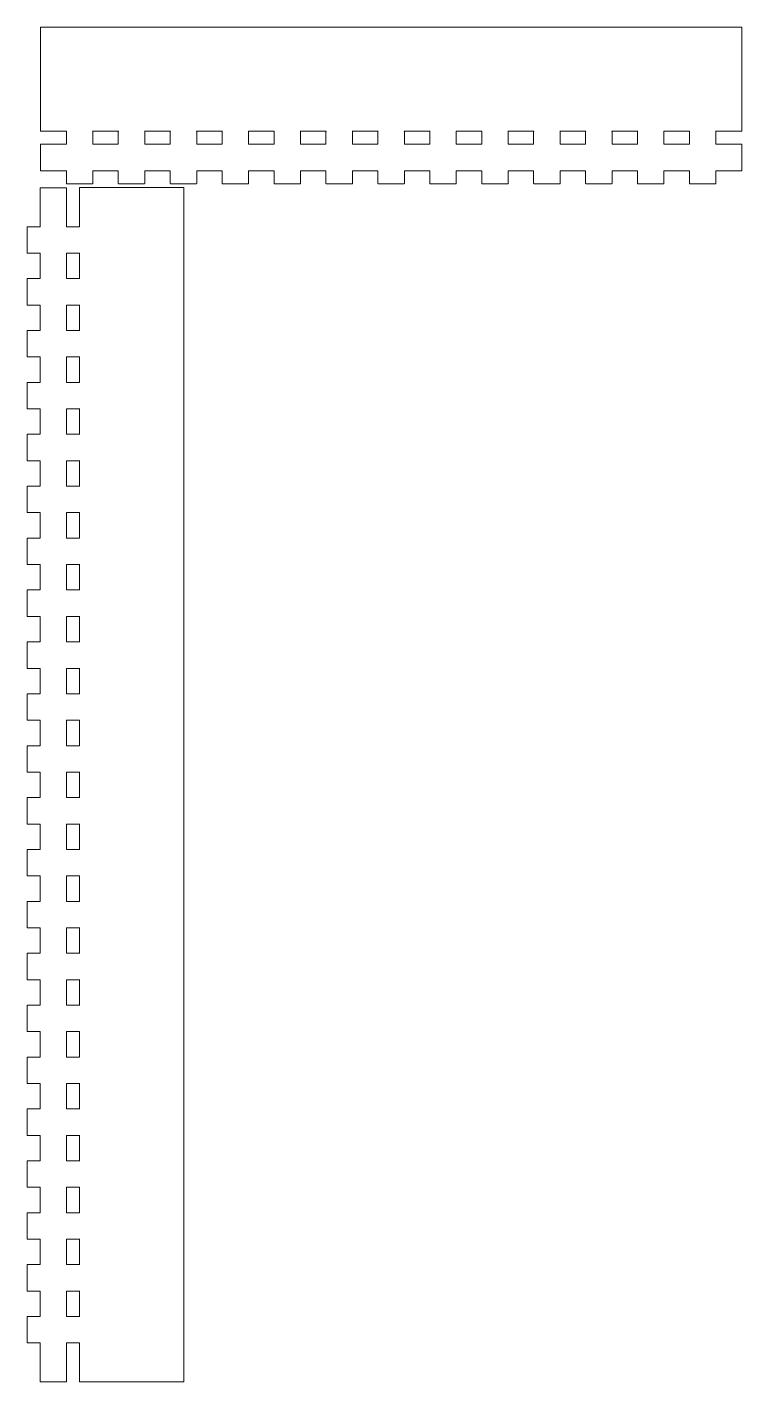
# Model space of a CAD drawing. Extents: x 10 to 568, y 23 to 1008.
# Drawn here: x 293 to 568, y 485 to 1008 of the extents above; entities that cross this region are included whole.
import ezdxf

# ---------------------------------------------------------------- set-up
doc = ezdxf.new("R2010")
doc.units = 0
doc.layers.add('GEOMETRY', color=7, linetype='CONTINUOUS', lineweight=13)

msp = doc.modelspace()

# ---------------------------------------------------------------- linework, layer by layer
at = {"layer": 'GEOMETRY', "color": 7}
for points in [[(557.94771, 967.379745), (568.05252, 967.379745), (568.05252, 1007.533883), (297.8177, 1007.533874)], [(297.8177, 1007.533874), (297.8177, 967.379736), (307.92251, 967.379736)], [(307.83521, 967.282066), (307.83521, 962.382107), (297.93555, 962.382107)], [(317.94825, 967.379736), (327.92232, 967.379736)], [(327.83552, 967.282066), (327.83552, 962.382107), (318.03508, 962.382107), (318.03508, 967.282066)], [(337.94807, 967.379736), (347.92214, 967.379736)], [(347.83534, 967.282066), (347.83534, 962.382107), (338.03542, 962.382107), (338.03542, 967.282066)], [(357.9484, 967.379736), (367.92247, 967.379736)], [(367.83517, 967.282066), (367.83517, 962.382107), (358.03525, 962.382107), (358.03525, 967.282066)], [(377.94821, 967.379736), (387.92228, 967.379736)], [(387.83548, 967.282066), (387.83548, 962.382107), (378.03556, 962.382107), (378.03556, 967.282066)], [(397.94802, 967.379736), (407.92261, 967.379736)], [(407.83531, 967.282066), (407.83531, 962.382107), (398.03539, 962.382107), (398.03539, 967.282066)], [(417.94835, 967.379736), (427.92242, 967.379736)], [(427.83512, 967.282066), (427.83512, 962.382107), (418.0352, 962.382107), (418.0352, 967.282066)], [(437.94817, 967.379736), (447.92224, 967.379736)], [(447.83544, 967.282066), (447.83544, 962.382107), (438.03552, 962.382107), (438.03552, 967.282066)], [(457.94798, 967.379736), (467.92257, 967.379736)], [(467.83527, 967.282066), (467.83527, 962.382107), (458.03535, 962.382107), (458.03535, 967.282066)], [(477.94831, 967.379736), (487.92238, 967.379736)], [(487.83558, 967.282066), (487.83558, 962.382107), (478.03515, 962.382107), (478.03515, 967.282066)], [(497.94813, 967.379736), (507.92219, 967.379736)], [(507.83539, 967.282066), (507.83539, 962.382107), (498.03547, 962.382107), (498.03547, 967.282066)], [(517.94845, 967.379736), (527.92252, 967.379736)], [(527.83522, 967.282066), (527.83522, 962.382107), (518.0353, 962.382107), (518.0353, 967.282066)], [(537.94827, 967.379736), (547.92233, 967.379736)], [(547.83553, 967.282066), (547.83553, 962.382107), (538.03509, 962.382107), (538.03509, 967.282066)], [(567.93466, 962.382116), (558.03501, 962.382116), (558.03501, 967.282075)], [(297.8353, 962.282367), (297.8353, 957.282156), (297.8353, 952.281944)], [(568.03491, 952.281953), (568.03491, 957.282165), (568.03491, 962.282376)], [(297.93555, 952.182204), (307.83521, 952.182204), (307.83521, 947.282245)], [(318.03506, 947.282245), (318.03506, 952.182213), (327.8355, 952.182213), (327.8355, 947.282254)], [(338.03536, 947.282254), (338.03536, 952.182213), (347.83528, 952.182213), (347.83528, 947.282254)], [(358.0351, 947.282254), (358.0351, 952.182213), (367.83502, 952.182213), (367.83502, 947.282254)], [(378.03543, 947.282254), (378.03543, 952.182213), (387.83535, 952.182213), (387.83535, 947.282254)], [(398.03521, 947.282254), (398.03521, 952.182213), (407.83513, 952.182213), (407.83513, 947.282254)], [(418.03499, 947.282254), (418.03499, 952.182213), (427.83491, 952.182213), (427.83491, 947.282254)], [(438.03532, 947.282254), (438.03532, 952.182213), (447.83524, 952.182213), (447.83524, 947.282254)], [(458.0351, 947.282254), (458.0351, 952.182213), (467.83502, 952.182213), (467.83502, 947.282254)], [(478.03488, 947.282254), (478.03488, 952.182213), (487.83531, 952.182213), (487.83531, 947.282254)], [(498.03517, 947.282254), (498.03517, 952.182213), (507.83509, 952.182213), (507.83509, 947.282254)], [(518.03491, 947.282254), (518.03491, 952.182213), (527.83483, 952.182213), (527.83483, 947.282254)], [(538.03469, 947.282254), (538.03469, 952.182213), (547.83513, 952.182213), (547.83513, 947.282254)], [(558.03501, 947.282254), (558.03501, 952.182213), (567.93466, 952.182213)], [(297.700178, 945.499934), (297.700178, 940.50024), (297.700178, 930.600069), (292.800227, 930.600069)], [(307.799827, 945.600187), (302.800128, 945.600187), (297.799926, 945.600187)], [(312.800029, 930.600069), (307.900078, 930.600069), (307.900078, 940.50024), (307.900078, 945.499934)], [(307.93546, 947.181992), (317.93536, 947.181992)], [(312.897713, 945.670466), (312.897713, 930.51015)], [(312.897713, 500.489872), (312.897713, 485.485616), (353.08234, 485.485616), (353.08234, 945.670466), (312.897713, 945.670466)], [(327.9352, 947.182001), (337.93511, 947.182001)], [(347.93498, 947.182001), (357.9354, 947.182001)], [(367.93528, 947.182001), (377.93518, 947.182001)], [(387.93505, 947.182001), (397.93495, 947.182001)], [(407.93538, 947.182001), (417.93529, 947.182001)], [(427.93516, 947.182001), (437.93507, 947.182001)], [(447.93494, 947.182001), (457.93485, 947.182001)], [(467.93527, 947.182001), (477.93518, 947.182001)], [(487.93501, 947.182001), (497.93492, 947.182001)], [(507.93479, 947.182001), (517.93521, 947.182001)], [(527.93508, 947.182001), (537.93499, 947.182001)], [(547.93483, 947.182001), (557.93476, 947.182001)], [(292.699977, 930.499816), (292.699977, 920.499909)], [(292.800227, 920.400175), (297.700178, 920.400175), (297.700178, 910.600254), (292.800227, 910.600254)], [(312.800029, 910.600254), (307.900078, 910.600254), (307.900078, 920.400175), (312.800029, 920.400175)], [(312.897713, 920.489575), (312.897713, 910.510338)], [(292.699977, 910.500003), (292.699977, 900.500094)], [(292.800227, 900.399844), (297.700178, 900.399844), (297.700178, 890.599926), (292.800227, 890.599926)], [(312.800029, 890.599926), (307.900078, 890.599926), (307.900078, 900.399844), (312.800029, 900.399844)], [(312.897713, 900.48976), (312.897713, 890.510525)], [(292.699977, 890.500188), (292.699977, 880.499766)], [(292.800227, 880.400031), (297.700178, 880.400031), (297.700178, 870.600111), (292.800227, 870.600111)], [(312.800029, 870.600111), (307.900078, 870.600111), (307.900078, 880.400031), (312.800029, 880.400031)], [(312.897713, 880.489431), (312.897713, 870.510195)], [(292.699977, 870.49986), (292.699977, 860.499951)], [(292.800227, 860.400216), (297.700178, 860.400216), (297.700178, 850.599782), (292.800227, 850.599782)], [(312.800029, 850.599782), (307.900078, 850.599782), (307.900078, 860.400216), (312.800029, 860.400216)], [(312.897713, 860.489617), (312.897713, 850.51038)], [(292.699977, 850.500045), (292.699977, 840.500139)], [(292.800227, 840.399886), (297.700178, 840.399886), (297.700178, 830.599967), (292.800227, 830.599967)], [(312.800029, 830.599967), (307.900078, 830.599967), (307.900078, 840.399886), (312.800029, 840.399886)], [(312.897713, 840.489804), (312.897713, 830.510567)], [(292.699977, 830.500233), (292.699977, 820.499808)], [(292.800227, 820.400073), (297.700178, 820.400073), (297.700178, 810.600155), (292.800227, 810.600155)], [(312.800029, 810.600155), (307.900078, 810.600155), (307.900078, 820.400073), (312.800029, 820.400073)], [(312.897713, 820.489473), (312.897713, 810.510236)], [(292.699977, 810.499902), (292.699977, 800.499996)], [(292.800227, 800.399742), (297.700178, 800.399742), (297.700178, 790.599824), (292.800227, 790.599824)], [(312.800029, 790.599824), (307.900078, 790.599824), (307.900078, 800.399742), (312.800029, 800.399742)], [(312.897713, 800.489661), (312.897713, 790.510424)], [(292.699977, 790.500089), (292.699977, 780.500183)], [(292.800227, 780.39993), (297.700178, 780.39993), (297.700178, 770.600012), (292.800227, 770.600012)], [(312.800029, 770.600012), (307.900078, 770.600012), (307.900078, 780.39993), (312.800029, 780.39993)], [(312.897713, 780.489846), (312.897713, 770.510093)], [(292.699977, 770.499758), (292.699977, 760.499852)], [(292.800227, 760.400118), (297.700178, 760.400118), (297.700178, 750.600197), (292.800227, 750.600197)], [(312.800029, 750.600197), (307.900078, 750.600197), (307.900078, 760.400118), (312.800029, 760.400118)], [(312.897713, 760.489518), (312.897713, 750.510281)], [(292.699977, 750.499946), (292.699977, 740.50004)], [(292.800227, 740.399787), (297.700178, 740.399787), (297.700178, 730.599868), (292.800227, 730.599868)], [(312.800029, 730.599868), (307.900078, 730.599868), (307.900078, 740.399787), (312.800029, 740.399787)], [(312.897713, 740.489703), (312.897713, 730.510468)], [(292.699977, 730.500131), (292.699977, 720.500225)], [(292.800227, 720.399974), (297.700178, 720.399974), (297.700178, 710.600053), (292.800227, 710.600053)], [(312.800029, 710.600053), (307.900078, 710.600053), (307.900078, 720.399974), (312.800029, 720.399974)], [(312.897713, 720.48989), (312.897713, 710.510148)], [(292.699977, 710.499803), (292.699977, 700.499902)], [(292.800227, 700.400154), (297.700178, 700.400154), (297.700178, 690.600252), (292.800227, 690.600252)], [(312.800029, 690.600252), (307.900078, 690.600252), (307.900078, 700.400154), (312.800029, 700.400154)], [(312.897713, 700.489557), (312.897713, 690.51032)], [(292.699977, 690.500001), (292.699977, 680.500074)], [(292.800227, 680.399823), (297.700178, 680.399823), (297.700178, 670.599921), (292.800227, 670.599921)], [(312.800029, 670.599921), (307.900078, 670.599921), (307.900078, 680.399823), (312.800029, 680.399823)], [(312.897713, 680.489755), (312.897713, 670.510518)], [(292.699977, 670.500173), (292.699977, 660.499743)], [(292.800227, 660.400021), (297.700178, 660.400021), (297.700178, 650.600093), (292.800227, 650.600093)], [(312.800029, 650.600093), (307.900078, 650.600093), (307.900078, 660.400021), (312.800029, 660.400021)], [(312.897713, 660.489424), (312.897713, 650.510187)], [(292.699977, 650.499842), (292.699977, 640.499941)], [(292.800227, 640.400193), (297.700178, 640.400193), (297.700178, 630.599762), (292.800227, 630.599762)], [(312.800029, 630.599762), (307.900078, 630.599762), (307.900078, 640.400193), (312.800029, 640.400193)], [(312.897713, 640.489596), (312.897713, 630.510359)], [(292.699977, 630.50004), (292.699977, 620.500113)], [(292.800227, 620.399862), (297.700178, 620.399862), (297.700178, 610.59996), (292.800227, 610.59996)], [(312.800029, 610.59996), (307.900078, 610.59996), (307.900078, 620.399862), (312.800029, 620.399862)], [(312.897713, 620.489794), (312.897713, 610.510557)], [(292.699977, 610.500212), (292.699977, 600.499808)], [(312.897713, 600.489463), (312.897713, 590.510226)], [(292.800227, 600.40006), (297.700178, 600.40006), (297.700178, 590.600132), (292.800227, 590.600132)], [(312.800029, 590.600132), (307.900078, 590.600132), (307.900078, 600.40006), (312.800029, 600.40006)], [(292.699977, 590.499881), (292.699977, 580.49998)], [(292.800227, 580.400259), (297.700178, 580.400259), (297.700178, 570.599801), (292.800227, 570.599801)], [(312.800029, 570.599801), (307.900078, 570.599801), (307.900078, 580.400259), (312.800029, 580.400259)], [(312.897713, 580.489635), (312.897713, 570.510398)], [(292.699977, 570.500079), (292.699977, 560.500178)], [(292.800227, 560.399928), (297.700178, 560.399928), (297.700178, 550.599999), (292.800227, 550.599999)], [(312.800029, 550.599999), (307.900078, 550.599999), (307.900078, 560.399928), (312.800029, 560.399928)], [(312.897713, 560.489833), (312.897713, 550.510067)], [(292.699977, 550.499748), (292.699977, 540.499848)], [(292.800227, 540.4001), (297.700178, 540.4001), (297.700178, 530.600171), (292.800227, 530.600171)], [(312.800029, 530.600171), (307.900078, 530.600171), (307.900078, 540.4001), (312.800029, 540.4001)], [(312.897713, 540.489502), (312.897713, 530.510265)], [(292.699977, 530.49992), (292.699977, 520.500019)], [(292.800227, 520.399769), (297.700178, 520.399769), (297.700178, 510.599866), (292.800227, 510.599866)], [(312.800029, 510.599866), (307.900078, 510.599866), (307.900078, 520.399769), (312.800029, 520.399769)], [(312.897713, 520.489701), (312.897713, 510.510464)], [(292.699977, 510.500118), (292.699977, 500.500218)], [(292.800227, 500.399967), (297.700178, 500.399967), (297.700178, 490.499788), (297.700178, 485.500088)], [(307.900078, 485.500088), (307.900078, 490.499788), (307.900078, 500.399967), (312.800029, 500.399967)], [(297.799926, 485.399838), (302.800128, 485.399838), (307.799827, 485.399838)]]:
    msp.add_lwpolyline(points, dxfattribs=at)
for points in [[(317.94828, 967.379736)], [(337.94812, 967.379736)], [(357.94845, 967.379736)], [(377.94826, 967.379736)], [(397.94809, 967.379736)], [(417.9484, 967.379736)], [(437.94822, 967.379736)], [(457.94805, 967.379736)], [(477.94835, 967.379736)], [(497.94817, 967.379736)], [(517.9485, 967.379736)], [(537.94829, 967.379736)], [(312.897713, 920.489575)], [(312.897713, 900.48976)], [(312.897713, 880.489431)], [(312.897713, 860.489617)], [(312.897713, 840.489804)], [(312.897713, 820.489473)], [(312.897713, 800.489661)], [(312.897713, 780.489846)], [(312.897713, 760.489518)], [(312.897713, 740.489703)], [(312.897713, 720.48989)], [(312.897713, 700.489557)], [(312.897713, 680.489755)], [(312.897713, 660.489424)], [(312.897713, 640.489596)], [(312.897713, 620.489794)], [(312.897713, 600.489463)], [(312.897713, 580.489635)], [(312.897713, 560.489833)], [(312.897713, 540.489502)], [(312.897713, 520.489701)]]:
    msp.add_lwpolyline(points, close=True, dxfattribs=at)
for points, knots in [([(307.92251, 967.379736), (307.907089, 967.375415), (307.876592, 967.36687), (307.842305, 967.329604), (307.837597, 967.29806), (307.83521, 967.282066)], [0, 0, 0, 0, 0.047463, 0.093863, 0.141589, 0.141589, 0.141589, 0.141589]), ([(318.03508, 967.282066), (318.032725, 967.298054), (318.028087, 967.329545), (317.99406, 967.3669), (317.963652, 967.375426), (317.94828, 967.379736)], [0, 0, 0, 0, 0.047711, 0.093971, 0.141264, 0.141264, 0.141264, 0.141264]), ([(327.92232, 967.379736), (327.906932, 967.375421), (327.876515, 967.366893), (327.842489, 967.329531), (327.837867, 967.298051), (327.83552, 967.282066)], [0, 0, 0, 0, 0.047342, 0.09358, 0.141275, 0.141275, 0.141275, 0.141275]), ([(338.03542, 967.282066), (338.033025, 967.298064), (338.028301, 967.329617), (337.994013, 967.366877), (337.963525, 967.37542), (337.94812, 967.379736)], [0, 0, 0, 0, 0.047743, 0.094165, 0.141579, 0.141579, 0.141579, 0.141579]), ([(347.92214, 967.379736), (347.906752, 967.375421), (347.876335, 967.366893), (347.842309, 967.329531), (347.837687, 967.298051), (347.83534, 967.282066)], [0, 0, 0, 0, 0.047342, 0.09358, 0.141275, 0.141275, 0.141275, 0.141275]), ([(358.03525, 967.282066), (358.032895, 967.298054), (358.028257, 967.329545), (357.99423, 967.3669), (357.963822, 967.375426), (357.94845, 967.379736)], [0, 0, 0, 0, 0.047711, 0.093971, 0.141264, 0.141264, 0.141264, 0.141264]), ([(367.92247, 967.379736), (367.907049, 967.375415), (367.876552, 967.36687), (367.842265, 967.329604), (367.837557, 967.29806), (367.83517, 967.282066)], [0, 0, 0, 0, 0.047463, 0.093863, 0.141589, 0.141589, 0.141589, 0.141589]), ([(378.03556, 967.282066), (378.033165, 967.298064), (378.028441, 967.329617), (377.994153, 967.366877), (377.963665, 967.37542), (377.94826, 967.379736)], [0, 0, 0, 0, 0.047743, 0.094165, 0.141579, 0.141579, 0.141579, 0.141579]), ([(387.92228, 967.379736), (387.906892, 967.375421), (387.876475, 967.366893), (387.842449, 967.329531), (387.837827, 967.298051), (387.83548, 967.282066)], [0, 0, 0, 0, 0.047342, 0.09358, 0.141275, 0.141275, 0.141275, 0.141275]), ([(398.03539, 967.282066), (398.033005, 967.298077), (398.028303, 967.32964), (397.994025, 967.366947), (397.963513, 967.375442), (397.94809, 967.379736)], [0, 0, 0, 0, 0.047778, 0.094187, 0.141627, 0.141627, 0.141627, 0.141627]), ([(407.92261, 967.379736), (407.90717, 967.375443), (407.876645, 967.366955), (407.842373, 967.329631), (407.837687, 967.298075), (407.83531, 967.282066)], [0, 0, 0, 0, 0.047484, 0.093875, 0.141643, 0.141643, 0.141643, 0.141643]), ([(418.0352, 967.282066), (418.032853, 967.298053), (418.028231, 967.329539), (417.994214, 967.366919), (417.963789, 967.375431), (417.9484, 967.379736)], [0, 0, 0, 0, 0.047705, 0.093951, 0.141286, 0.141286, 0.141286, 0.141286]), ([(427.92242, 967.379736), (427.906999, 967.375415), (427.876502, 967.36687), (427.842215, 967.329604), (427.837507, 967.29806), (427.83512, 967.282066)], [0, 0, 0, 0, 0.047463, 0.093863, 0.141589, 0.141589, 0.141589, 0.141589]), ([(438.03552, 967.282066), (438.033125, 967.298064), (438.028401, 967.329617), (437.994113, 967.366877), (437.963625, 967.37542), (437.94822, 967.379736)], [0, 0, 0, 0, 0.047743, 0.094165, 0.141579, 0.141579, 0.141579, 0.141579]), ([(447.92224, 967.379736), (447.906852, 967.375421), (447.876435, 967.366893), (447.842409, 967.329531), (447.837787, 967.298051), (447.83544, 967.282066)], [0, 0, 0, 0, 0.047342, 0.09358, 0.141275, 0.141275, 0.141275, 0.141275]), ([(458.03535, 967.282066), (458.032965, 967.298077), (458.028263, 967.32964), (457.993985, 967.366947), (457.963473, 967.375442), (457.94805, 967.379736)], [0, 0, 0, 0, 0.047778, 0.094187, 0.141627, 0.141627, 0.141627, 0.141627]), ([(467.92257, 967.379736), (467.907149, 967.375415), (467.876652, 967.36687), (467.842365, 967.329604), (467.837657, 967.29806), (467.83527, 967.282066)], [0, 0, 0, 0, 0.047463, 0.093863, 0.141589, 0.141589, 0.141589, 0.141589]), ([(478.03515, 967.282066), (478.032803, 967.298053), (478.028181, 967.329539), (477.994164, 967.366919), (477.963739, 967.375431), (477.94835, 967.379736)], [0, 0, 0, 0, 0.047705, 0.093951, 0.141286, 0.141286, 0.141286, 0.141286]), ([(487.92238, 967.379736), (487.906992, 967.375421), (487.876575, 967.366893), (487.842549, 967.329531), (487.837927, 967.298051), (487.83558, 967.282066)], [0, 0, 0, 0, 0.047342, 0.09358, 0.141275, 0.141275, 0.141275, 0.141275]), ([(498.03547, 967.282066), (498.033075, 967.298064), (498.028351, 967.329617), (497.994063, 967.366877), (497.963575, 967.37542), (497.94817, 967.379736)], [0, 0, 0, 0, 0.047743, 0.094165, 0.141579, 0.141579, 0.141579, 0.141579]), ([(507.92219, 967.379736), (507.906802, 967.375421), (507.876385, 967.366893), (507.842359, 967.329531), (507.837737, 967.298051), (507.83539, 967.282066)], [0, 0, 0, 0, 0.047342, 0.09358, 0.141275, 0.141275, 0.141275, 0.141275]), ([(518.0353, 967.282066), (518.032953, 967.298053), (518.028331, 967.329539), (517.994314, 967.366919), (517.963889, 967.375431), (517.9485, 967.379736)], [0, 0, 0, 0, 0.047705, 0.093951, 0.141286, 0.141286, 0.141286, 0.141286]), ([(527.92252, 967.379736), (527.907099, 967.375415), (527.876602, 967.36687), (527.842315, 967.329604), (527.837607, 967.29806), (527.83522, 967.282066)], [0, 0, 0, 0, 0.047463, 0.093863, 0.141589, 0.141589, 0.141589, 0.141589]), ([(538.03509, 967.282066), (538.032743, 967.298053), (538.028121, 967.329539), (537.994104, 967.366919), (537.963679, 967.375431), (537.94829, 967.379736)], [0, 0, 0, 0, 0.047705, 0.093951, 0.141286, 0.141286, 0.141286, 0.141286]), ([(547.92233, 967.379736), (547.906942, 967.375421), (547.876525, 967.366893), (547.842499, 967.329531), (547.837877, 967.298051), (547.83553, 967.282066)], [0, 0, 0, 0, 0.047342, 0.09358, 0.141275, 0.141275, 0.141275, 0.141275]), ([(558.03501, 967.282075), (558.032615, 967.298073), (558.027891, 967.329626), (557.993603, 967.366886), (557.963115, 967.375429), (557.94771, 967.379745)], [0, 0, 0, 0, 0.047743, 0.094165, 0.141579, 0.141579, 0.141579, 0.141579]), ([(297.93555, 962.382107), (297.918052, 962.379346), (297.88354, 962.3739), (297.843617, 962.334334), (297.838096, 962.29984), (297.8353, 962.282367)], [0, 0, 0, 0, 0.052246, 0.10305, 0.155203, 0.155203, 0.155203, 0.155203]), ([(568.03491, 962.282376), (568.032118, 962.299849), (568.026605, 962.33434), (567.986685, 962.373917), (567.952166, 962.379357), (567.93466, 962.382116)], [0, 0, 0, 0, 0.05215, 0.102946, 0.155214, 0.155214, 0.155214, 0.155214]), ([(297.8353, 952.281944), (297.8381, 952.264471), (297.843629, 952.229974), (297.883556, 952.19042), (297.918061, 952.184967), (297.93555, 952.182204)], [0, 0, 0, 0, 0.052156, 0.102968, 0.155193, 0.155193, 0.155193, 0.155193]), ([(567.93466, 952.182213), (567.952158, 952.184974), (567.98667, 952.19042), (568.026593, 952.229986), (568.032114, 952.26448), (568.03491, 952.281953)], [0, 0, 0, 0, 0.052246, 0.10305, 0.155203, 0.155203, 0.155203, 0.155203]), ([(297.799926, 945.600187), (297.782451, 945.597391), (297.747955, 945.59187), (297.708386, 945.551945), (297.70294, 945.517432), (297.700178, 945.499934)], [0, 0, 0, 0, 0.052158, 0.102965, 0.155212, 0.155212, 0.155212, 0.155212]), ([(307.900078, 945.499934), (307.897275, 945.517441), (307.891738, 945.55202), (307.851915, 945.591847), (307.817336, 945.597384), (307.799827, 945.600187)], [0, 0, 0, 0, 0.052281, 0.103258, 0.155543, 0.155543, 0.155543, 0.155543]), ([(307.83521, 947.282245), (307.838018, 947.264737), (307.843563, 947.230156), (307.88339, 947.190342), (307.917961, 947.184798), (307.93546, 947.181992)], [0, 0, 0, 0, 0.052284, 0.10327, 0.15553, 0.15553, 0.15553, 0.15553]), ([(317.93536, 947.181992), (317.95283, 947.184788), (317.987318, 947.190307), (318.026864, 947.23024), (318.032302, 947.264748), (318.03506, 947.282245)], [0, 0, 0, 0, 0.052143, 0.102934, 0.15518, 0.15518, 0.15518, 0.15518]), ([(327.8355, 947.282254), (327.838258, 947.264757), (327.843697, 947.23025), (327.883242, 947.190317), (327.91773, 947.184797), (327.9352, 947.182001)], [0, 0, 0, 0, 0.052244, 0.103035, 0.155179, 0.155179, 0.155179, 0.155179]), ([(337.93511, 947.182001), (337.952617, 947.184805), (337.987196, 947.190342), (338.02702, 947.230167), (338.032557, 947.264746), (338.03536, 947.282254)], [0, 0, 0, 0, 0.052281, 0.103259, 0.155541, 0.155541, 0.155541, 0.155541]), ([(347.83528, 947.282254), (347.838038, 947.264757), (347.843477, 947.23025), (347.883022, 947.190317), (347.91751, 947.184797), (347.93498, 947.182001)], [0, 0, 0, 0, 0.052244, 0.103035, 0.155179, 0.155179, 0.155179, 0.155179]), ([(357.9354, 947.182001), (357.95287, 947.184797), (357.987358, 947.190316), (358.026904, 947.230249), (358.032342, 947.264757), (358.0351, 947.282254)], [0, 0, 0, 0, 0.052143, 0.102934, 0.15518, 0.15518, 0.15518, 0.15518]), ([(367.83502, 947.282254), (367.837828, 947.264746), (367.843373, 947.230164), (367.883204, 947.19035), (367.917779, 947.184807), (367.93528, 947.182001)], [0, 0, 0, 0, 0.052285, 0.103272, 0.155539, 0.155539, 0.155539, 0.155539]), ([(377.93518, 947.182001), (377.952688, 947.184805), (377.987267, 947.190342), (378.027095, 947.230166), (378.032629, 947.264746), (378.03543, 947.282254)], [0, 0, 0, 0, 0.052283, 0.103262, 0.155544, 0.155544, 0.155544, 0.155544]), ([(387.83535, 947.282254), (387.838108, 947.264757), (387.843547, 947.23025), (387.883092, 947.190317), (387.91758, 947.184797), (387.93505, 947.182001)], [0, 0, 0, 0, 0.052244, 0.103035, 0.155179, 0.155179, 0.155179, 0.155179]), ([(397.93495, 947.182001), (397.952458, 947.184805), (397.987038, 947.190342), (398.026867, 947.230166), (398.032406, 947.264746), (398.03521, 947.282254)], [0, 0, 0, 0, 0.052283, 0.103264, 0.155548, 0.155548, 0.155548, 0.155548]), ([(407.83513, 947.282254), (407.837938, 947.264746), (407.843483, 947.230165), (407.88331, 947.190351), (407.917881, 947.184807), (407.93538, 947.182001)], [0, 0, 0, 0, 0.052284, 0.10327, 0.15553, 0.15553, 0.15553, 0.15553]), ([(417.93529, 947.182001), (417.95276, 947.184797), (417.987248, 947.190316), (418.026794, 947.230249), (418.032232, 947.264757), (418.03499, 947.282254)], [0, 0, 0, 0, 0.052143, 0.102934, 0.15518, 0.15518, 0.15518, 0.15518]), ([(427.83491, 947.282254), (427.837718, 947.264746), (427.843263, 947.230165), (427.88309, 947.190351), (427.917661, 947.184807), (427.93516, 947.182001)], [0, 0, 0, 0, 0.052284, 0.10327, 0.15553, 0.15553, 0.15553, 0.15553]), ([(437.93507, 947.182001), (437.952577, 947.184805), (437.987156, 947.190342), (438.02698, 947.230167), (438.032517, 947.264746), (438.03532, 947.282254)], [0, 0, 0, 0, 0.052281, 0.103259, 0.155541, 0.155541, 0.155541, 0.155541]), ([(447.83524, 947.282254), (447.837998, 947.264757), (447.843437, 947.23025), (447.882982, 947.190317), (447.91747, 947.184797), (447.93494, 947.182001)], [0, 0, 0, 0, 0.052244, 0.103035, 0.155179, 0.155179, 0.155179, 0.155179]), ([(457.93485, 947.182001), (457.952357, 947.184805), (457.986936, 947.190342), (458.02676, 947.230167), (458.032297, 947.264746), (458.0351, 947.282254)], [0, 0, 0, 0, 0.052281, 0.103259, 0.155541, 0.155541, 0.155541, 0.155541]), ([(467.83502, 947.282254), (467.837828, 947.264746), (467.843373, 947.230165), (467.8832, 947.190351), (467.917771, 947.184807), (467.93527, 947.182001)], [0, 0, 0, 0, 0.052284, 0.10327, 0.15553, 0.15553, 0.15553, 0.15553]), ([(477.93518, 947.182001), (477.95265, 947.184797), (477.987138, 947.190316), (478.026684, 947.230249), (478.032122, 947.264757), (478.03488, 947.282254)], [0, 0, 0, 0, 0.052143, 0.102934, 0.15518, 0.15518, 0.15518, 0.15518]), ([(487.83531, 947.282254), (487.838068, 947.264757), (487.843507, 947.23025), (487.883052, 947.190317), (487.91754, 947.184797), (487.93501, 947.182001)], [0, 0, 0, 0, 0.052244, 0.103035, 0.155179, 0.155179, 0.155179, 0.155179]), ([(497.93492, 947.182001), (497.952427, 947.184805), (497.987006, 947.190342), (498.02683, 947.230167), (498.032367, 947.264746), (498.03517, 947.282254)], [0, 0, 0, 0, 0.052281, 0.103259, 0.155541, 0.155541, 0.155541, 0.155541]), ([(507.83509, 947.282254), (507.837848, 947.264757), (507.843287, 947.23025), (507.882832, 947.190317), (507.91732, 947.184797), (507.93479, 947.182001)], [0, 0, 0, 0, 0.052244, 0.103035, 0.155179, 0.155179, 0.155179, 0.155179]), ([(517.93521, 947.182001), (517.95268, 947.184797), (517.987168, 947.190316), (518.026714, 947.230249), (518.032152, 947.264757), (518.03491, 947.282254)], [0, 0, 0, 0, 0.052143, 0.102934, 0.15518, 0.15518, 0.15518, 0.15518]), ([(527.83483, 947.282254), (527.837638, 947.264746), (527.843183, 947.230165), (527.88301, 947.190351), (527.917581, 947.184807), (527.93508, 947.182001)], [0, 0, 0, 0, 0.052284, 0.10327, 0.15553, 0.15553, 0.15553, 0.15553]), ([(537.93499, 947.182001), (537.95246, 947.184797), (537.986948, 947.190316), (538.026494, 947.230249), (538.031932, 947.264757), (538.03469, 947.282254)], [0, 0, 0, 0, 0.052143, 0.102934, 0.15518, 0.15518, 0.15518, 0.15518]), ([(547.83513, 947.282254), (547.837888, 947.264757), (547.843327, 947.23025), (547.882872, 947.190317), (547.91736, 947.184797), (547.93483, 947.182001)], [0, 0, 0, 0, 0.052244, 0.103035, 0.155179, 0.155179, 0.155179, 0.155179]), ([(557.93476, 947.182001), (557.952267, 947.184805), (557.986846, 947.190342), (558.02667, 947.230167), (558.032207, 947.264746), (558.03501, 947.282254)], [0, 0, 0, 0, 0.052281, 0.103259, 0.155541, 0.155541, 0.155541, 0.155541]), ([(292.800227, 930.600069), (292.782719, 930.597265), (292.748139, 930.591728), (292.708316, 930.551901), (292.70278, 930.517323), (292.699977, 930.499816)], [0, 0, 0, 0, 0.052284, 0.103262, 0.155543, 0.155543, 0.155543, 0.155543]), ([(312.897713, 930.51015), (312.893697, 930.525977), (312.885769, 930.557219), (312.848325, 930.592739), (312.816279, 930.597602), (312.800029, 930.600069)], [0, 0, 0, 0, 0.048371, 0.095481, 0.143949, 0.143949, 0.143949, 0.143949]), ([(292.699977, 920.499909), (292.702772, 920.482436), (292.708292, 920.447943), (292.748216, 920.408379), (292.782729, 920.402935), (292.800227, 920.400175)], [0, 0, 0, 0, 0.052152, 0.102953, 0.155202, 0.155202, 0.155202, 0.155202]), ([(312.800029, 920.400175), (312.816275, 920.402599), (312.848265, 920.407374), (312.885849, 920.442606), (312.893723, 920.47378), (312.897713, 920.489575)], [0, 0, 0, 0, 0.048457, 0.095414, 0.143642, 0.143642, 0.143642, 0.143642]), ([(292.800227, 910.600254), (292.782719, 910.597451), (292.748139, 910.591914), (292.708316, 910.552088), (292.70278, 910.51751), (292.699977, 910.500003)], [0, 0, 0, 0, 0.052284, 0.103261, 0.155541, 0.155541, 0.155541, 0.155541]), ([(312.897713, 910.510338), (312.893697, 910.526164), (312.885769, 910.557405), (312.848324, 910.592924), (312.816279, 910.597787), (312.800029, 910.600254)], [0, 0, 0, 0, 0.048369, 0.095479, 0.143946, 0.143946, 0.143946, 0.143946]), ([(292.699977, 900.500094), (292.70278, 900.482587), (292.708316, 900.44801), (292.748139, 900.408184), (292.782719, 900.402647), (292.800227, 900.399844)], [0, 0, 0, 0, 0.05228, 0.103257, 0.155541, 0.155541, 0.155541, 0.155541]), ([(312.800029, 900.399844), (312.816285, 900.402311), (312.84834, 900.407175), (312.885825, 900.442675), (312.893716, 900.473931), (312.897713, 900.48976)], [0, 0, 0, 0, 0.048491, 0.095617, 0.14397, 0.14397, 0.14397, 0.14397]), ([(292.800227, 890.599926), (292.782728, 890.597165), (292.748216, 890.59172), (292.708292, 890.552155), (292.702772, 890.517661), (292.699977, 890.500188)], [0, 0, 0, 0, 0.052249, 0.103051, 0.155204, 0.155204, 0.155204, 0.155204]), ([(312.897713, 890.510525), (312.893704, 890.526318), (312.885793, 890.557476), (312.848249, 890.592727), (312.816269, 890.597501), (312.800029, 890.599926)], [0, 0, 0, 0, 0.048243, 0.095183, 0.143618, 0.143618, 0.143618, 0.143618]), ([(292.699977, 880.499766), (292.702772, 880.482293), (292.708292, 880.4478), (292.748216, 880.408234), (292.782728, 880.402791), (292.800227, 880.400031)], [0, 0, 0, 0, 0.052153, 0.102954, 0.155203, 0.155203, 0.155203, 0.155203]), ([(312.800029, 880.400031), (312.816275, 880.402456), (312.848265, 880.40723), (312.885849, 880.442463), (312.893723, 880.473637), (312.897713, 880.489431)], [0, 0, 0, 0, 0.048457, 0.095414, 0.143642, 0.143642, 0.143642, 0.143642]), ([(292.800227, 870.600111), (292.782719, 870.597307), (292.748139, 870.591771), (292.708316, 870.551945), (292.70278, 870.517367), (292.699977, 870.49986)], [0, 0, 0, 0, 0.052284, 0.103261, 0.155541, 0.155541, 0.155541, 0.155541]), ([(312.897713, 870.510195), (312.893697, 870.526021), (312.885769, 870.557262), (312.848324, 870.59278), (312.816279, 870.597644), (312.800029, 870.600111)], [0, 0, 0, 0, 0.048369, 0.095479, 0.143946, 0.143946, 0.143946, 0.143946]), ([(292.699977, 860.499951), (292.702772, 860.482479), (292.708292, 860.447986), (292.748216, 860.408421), (292.782729, 860.402977), (292.800227, 860.400216)], [0, 0, 0, 0, 0.052151, 0.102952, 0.155201, 0.155201, 0.155201, 0.155201]), ([(312.800029, 860.400216), (312.816275, 860.402641), (312.848265, 860.407416), (312.885849, 860.442649), (312.893723, 860.473822), (312.897713, 860.489617)], [0, 0, 0, 0, 0.048457, 0.095414, 0.143642, 0.143642, 0.143642, 0.143642]), ([(292.800227, 850.599782), (292.782728, 850.597022), (292.748216, 850.591577), (292.708292, 850.552012), (292.702772, 850.517518), (292.699977, 850.500045)], [0, 0, 0, 0, 0.052249, 0.103051, 0.155204, 0.155204, 0.155204, 0.155204]), ([(312.897713, 850.51038), (312.893704, 850.526173), (312.885793, 850.557331), (312.848249, 850.592584), (312.816269, 850.597358), (312.800029, 850.599782)], [0, 0, 0, 0, 0.048245, 0.095186, 0.14362, 0.14362, 0.14362, 0.14362]), ([(292.699977, 840.500139), (292.70278, 840.482632), (292.708316, 840.448053), (292.748139, 840.408226), (292.782719, 840.402689), (292.800227, 840.399886)], [0, 0, 0, 0, 0.052281, 0.103258, 0.155543, 0.155543, 0.155543, 0.155543]), ([(312.800029, 840.399886), (312.816285, 840.402352), (312.848341, 840.407217), (312.885825, 840.442718), (312.893717, 840.473975), (312.897713, 840.489804)], [0, 0, 0, 0, 0.048491, 0.095618, 0.143973, 0.143973, 0.143973, 0.143973]), ([(292.800227, 830.599967), (292.782729, 830.597207), (292.748216, 830.591762), (292.708292, 830.552198), (292.702772, 830.517705), (292.699977, 830.500233)], [0, 0, 0, 0, 0.052249, 0.10305, 0.155201, 0.155201, 0.155201, 0.155201]), ([(312.897713, 830.510567), (312.893704, 830.52636), (312.885793, 830.557518), (312.848249, 830.592769), (312.816269, 830.597543), (312.800029, 830.599967)], [0, 0, 0, 0, 0.048243, 0.095183, 0.143618, 0.143618, 0.143618, 0.143618]), ([(292.699977, 820.499808), (292.702772, 820.482335), (292.708292, 820.447843), (292.748216, 820.408278), (292.782729, 820.402834), (292.800227, 820.400073)], [0, 0, 0, 0, 0.052151, 0.102952, 0.155201, 0.155201, 0.155201, 0.155201]), ([(312.800029, 820.400073), (312.816275, 820.402498), (312.848265, 820.407273), (312.885849, 820.442506), (312.893723, 820.473679), (312.897713, 820.489473)], [0, 0, 0, 0, 0.048457, 0.095414, 0.143642, 0.143642, 0.143642, 0.143642]), ([(292.800227, 810.600155), (292.782719, 810.597352), (292.748139, 810.591815), (292.708316, 810.551988), (292.70278, 810.517409), (292.699977, 810.499902)], [0, 0, 0, 0, 0.052284, 0.103261, 0.155543, 0.155543, 0.155543, 0.155543]), ([(312.897713, 810.510236), (312.893697, 810.526064), (312.885769, 810.557305), (312.848325, 810.592825), (312.816279, 810.597689), (312.800029, 810.600155)], [0, 0, 0, 0, 0.048371, 0.095481, 0.143949, 0.143949, 0.143949, 0.143949]), ([(292.699977, 800.499996), (292.70278, 800.482488), (292.708316, 800.44791), (292.748139, 800.408083), (292.782719, 800.402546), (292.800227, 800.399742)], [0, 0, 0, 0, 0.052281, 0.103258, 0.155543, 0.155543, 0.155543, 0.155543]), ([(312.800029, 800.399742), (312.816285, 800.402209), (312.848341, 800.407073), (312.885825, 800.442575), (312.893717, 800.473832), (312.897713, 800.489661)], [0, 0, 0, 0, 0.048491, 0.095618, 0.143973, 0.143973, 0.143973, 0.143973]), ([(292.800227, 790.599824), (292.782729, 790.597064), (292.748216, 790.591619), (292.708292, 790.552055), (292.702772, 790.517562), (292.699977, 790.500089)], [0, 0, 0, 0, 0.052249, 0.10305, 0.155201, 0.155201, 0.155201, 0.155201]), ([(312.897713, 790.510424), (312.893704, 790.526216), (312.885793, 790.557374), (312.848249, 790.592625), (312.816269, 790.5974), (312.800029, 790.599824)], [0, 0, 0, 0, 0.048243, 0.095183, 0.143618, 0.143618, 0.143618, 0.143618]), ([(292.699977, 780.500183), (292.70278, 780.482675), (292.708316, 780.448097), (292.748139, 780.40827), (292.782719, 780.402733), (292.800227, 780.39993)], [0, 0, 0, 0, 0.052282, 0.103259, 0.155543, 0.155543, 0.155543, 0.155543]), ([(312.800029, 780.39993), (312.816285, 780.402397), (312.84834, 780.407261), (312.885825, 780.442761), (312.893716, 780.474017), (312.897713, 780.489846)], [0, 0, 0, 0, 0.048491, 0.095617, 0.14397, 0.14397, 0.14397, 0.14397]), ([(292.800227, 770.600012), (292.782719, 770.597208), (292.748139, 770.591672), (292.708316, 770.551845), (292.70278, 770.517266), (292.699977, 770.499758)], [0, 0, 0, 0, 0.052284, 0.103261, 0.155543, 0.155543, 0.155543, 0.155543]), ([(312.897713, 770.510093), (312.893753, 770.525936), (312.885933, 770.557223), (312.848377, 770.592703), (312.816302, 770.597552), (312.800029, 770.600012)], [0, 0, 0, 0, 0.048354, 0.095488, 0.144032, 0.144032, 0.144032, 0.144032]), ([(292.699977, 760.499852), (292.702772, 760.48238), (292.708292, 760.447887), (292.748216, 760.408323), (292.782729, 760.402878), (292.800227, 760.400118)], [0, 0, 0, 0, 0.052151, 0.102952, 0.155201, 0.155201, 0.155201, 0.155201]), ([(312.800029, 760.400118), (312.816275, 760.402542), (312.848265, 760.407317), (312.885849, 760.442549), (312.893723, 760.473723), (312.897713, 760.489518)], [0, 0, 0, 0, 0.048457, 0.095414, 0.143642, 0.143642, 0.143642, 0.143642]), ([(292.800227, 750.600197), (292.782719, 750.597393), (292.748139, 750.591857), (292.708316, 750.552031), (292.70278, 750.517453), (292.699977, 750.499946)], [0, 0, 0, 0, 0.052284, 0.103261, 0.155541, 0.155541, 0.155541, 0.155541]), ([(312.897713, 750.510281), (312.893697, 750.526107), (312.885769, 750.557348), (312.848324, 750.592867), (312.816279, 750.59773), (312.800029, 750.600197)], [0, 0, 0, 0, 0.048369, 0.095479, 0.143946, 0.143946, 0.143946, 0.143946]), ([(292.699977, 740.50004), (292.70278, 740.482532), (292.708316, 740.447954), (292.748139, 740.408127), (292.782719, 740.40259), (292.800227, 740.399787)], [0, 0, 0, 0, 0.052282, 0.103259, 0.155543, 0.155543, 0.155543, 0.155543]), ([(312.800029, 740.399787), (312.816285, 740.402254), (312.84834, 740.407118), (312.885825, 740.442618), (312.893716, 740.473874), (312.897713, 740.489703)], [0, 0, 0, 0, 0.048491, 0.095617, 0.14397, 0.14397, 0.14397, 0.14397]), ([(292.800227, 730.599868), (292.782728, 730.597108), (292.748216, 730.591663), (292.708292, 730.552098), (292.702772, 730.517604), (292.699977, 730.500131)], [0, 0, 0, 0, 0.052249, 0.103051, 0.155204, 0.155204, 0.155204, 0.155204]), ([(312.897713, 730.510468), (312.893704, 730.526261), (312.885793, 730.557419), (312.848249, 730.59267), (312.816269, 730.597444), (312.800029, 730.599868)], [0, 0, 0, 0, 0.048243, 0.095183, 0.143618, 0.143618, 0.143618, 0.143618]), ([(292.699977, 720.500225), (292.70278, 720.482718), (292.708316, 720.44814), (292.748139, 720.408314), (292.782719, 720.402778), (292.800227, 720.399974)], [0, 0, 0, 0, 0.05228, 0.103257, 0.155541, 0.155541, 0.155541, 0.155541]), ([(312.800029, 720.399974), (312.816296, 720.402434), (312.848361, 720.407282), (312.885877, 720.442778), (312.893733, 720.474049), (312.897713, 720.48989)], [0, 0, 0, 0, 0.048521, 0.095637, 0.144007, 0.144007, 0.144007, 0.144007]), ([(292.800227, 710.600053), (292.782719, 710.597251), (292.74814, 710.591716), (292.708315, 710.55189), (292.702779, 710.517311), (292.699977, 710.499803)], [0, 0, 0, 0, 0.052284, 0.103259, 0.155542, 0.155542, 0.155542, 0.155542]), ([(312.897713, 710.510148), (312.893753, 710.52599), (312.885933, 710.557274), (312.848375, 710.592747), (312.816302, 710.597594), (312.800029, 710.600053)], [0, 0, 0, 0, 0.04835, 0.09548, 0.144023, 0.144023, 0.144023, 0.144023]), ([(292.699977, 700.499902), (292.702772, 700.482427), (292.708291, 700.447931), (292.748214, 700.408361), (292.782728, 700.402915), (292.800227, 700.400154)], [0, 0, 0, 0, 0.052158, 0.102962, 0.155212, 0.155212, 0.155212, 0.155212]), ([(312.800029, 700.400154), (312.816275, 700.402578), (312.848265, 700.407352), (312.88585, 700.442585), (312.893724, 700.47376), (312.897713, 700.489557)], [0, 0, 0, 0, 0.048457, 0.095413, 0.143646, 0.143646, 0.143646, 0.143646]), ([(292.800227, 690.600252), (292.782719, 690.597447), (292.748138, 690.591907), (292.708319, 690.55208), (292.70278, 690.517505), (292.699977, 690.500001)], [0, 0, 0, 0, 0.052285, 0.103265, 0.155537, 0.155537, 0.155537, 0.155537]), ([(312.897713, 690.51032), (312.893697, 690.526149), (312.88577, 690.557394), (312.848326, 690.59292), (312.816279, 690.597785), (312.800029, 690.600252)], [0, 0, 0, 0, 0.048378, 0.095491, 0.143959, 0.143959, 0.143959, 0.143959]), ([(292.699977, 680.500074), (292.70278, 680.48257), (292.708319, 680.447995), (292.748138, 680.408168), (292.782719, 680.402628), (292.800227, 680.399823)], [0, 0, 0, 0, 0.052272, 0.103252, 0.155537, 0.155537, 0.155537, 0.155537]), ([(312.800029, 680.399823), (312.816285, 680.40229), (312.848342, 680.407156), (312.885826, 680.442663), (312.893717, 680.473923), (312.897713, 680.489755)], [0, 0, 0, 0, 0.048491, 0.095621, 0.143983, 0.143983, 0.143983, 0.143983]), ([(292.800227, 670.599921), (292.782728, 670.59716), (292.748214, 670.591714), (292.708291, 670.552144), (292.702772, 670.517648), (292.699977, 670.500173)], [0, 0, 0, 0, 0.052249, 0.103054, 0.155212, 0.155212, 0.155212, 0.155212]), ([(312.897713, 670.510518), (312.893703, 670.526308), (312.88579, 670.557464), (312.848251, 670.592718), (312.81627, 670.597495), (312.800029, 670.599921)], [0, 0, 0, 0, 0.048238, 0.095181, 0.143616, 0.143616, 0.143616, 0.143616]), ([(292.699977, 660.499743), (292.702773, 660.482274), (292.708295, 660.447786), (292.748217, 660.408227), (292.782729, 660.402782), (292.800227, 660.400021)], [0, 0, 0, 0, 0.05214, 0.10294, 0.155189, 0.155189, 0.155189, 0.155189]), ([(312.800029, 660.400021), (312.816275, 660.402446), (312.848265, 660.407219), (312.88585, 660.442452), (312.893724, 660.473628), (312.897713, 660.489424)], [0, 0, 0, 0, 0.048457, 0.095413, 0.143646, 0.143646, 0.143646, 0.143646]), ([(292.800227, 650.600093), (292.782719, 650.59729), (292.74814, 650.591755), (292.708315, 650.551929), (292.702779, 650.51735), (292.699977, 650.499842)], [0, 0, 0, 0, 0.052284, 0.103259, 0.155542, 0.155542, 0.155542, 0.155542]), ([(312.897713, 650.510187), (312.893696, 650.52601), (312.885766, 650.557247), (312.848324, 650.592761), (312.816279, 650.597626), (312.800029, 650.600093)], [0, 0, 0, 0, 0.04836, 0.095468, 0.143936, 0.143936, 0.143936, 0.143936]), ([(292.699977, 640.499941), (292.702772, 640.482466), (292.708291, 640.44797), (292.748214, 640.4084), (292.782728, 640.402954), (292.800227, 640.400193)], [0, 0, 0, 0, 0.052158, 0.102962, 0.155212, 0.155212, 0.155212, 0.155212]), ([(312.800029, 640.400193), (312.816276, 640.40262), (312.848267, 640.407397), (312.885846, 640.442633), (312.893723, 640.473804), (312.897713, 640.489596)], [0, 0, 0, 0, 0.048458, 0.095418, 0.14364, 0.14364, 0.14364, 0.14364]), ([(292.800227, 630.599762), (292.782729, 630.597001), (292.748217, 630.591556), (292.708295, 630.551997), (292.702773, 630.517509), (292.699977, 630.50004)], [0, 0, 0, 0, 0.052249, 0.103049, 0.155189, 0.155189, 0.155189, 0.155189]), ([(312.897713, 630.510359), (312.893704, 630.526153), (312.885795, 630.557313), (312.848249, 630.592565), (312.816269, 630.597338), (312.800029, 630.599762)], [0, 0, 0, 0, 0.048249, 0.095188, 0.143622, 0.143622, 0.143622, 0.143622]), ([(292.699977, 620.500113), (292.70278, 620.482609), (292.708319, 620.448034), (292.748138, 620.408207), (292.782719, 620.402667), (292.800227, 620.399862)], [0, 0, 0, 0, 0.052272, 0.103252, 0.155537, 0.155537, 0.155537, 0.155537]), ([(312.800029, 620.399862), (312.816285, 620.40233), (312.848342, 620.407195), (312.885826, 620.442702), (312.893717, 620.473962), (312.897713, 620.489794)], [0, 0, 0, 0, 0.048491, 0.095621, 0.143983, 0.143983, 0.143983, 0.143983]), ([(292.800227, 610.59996), (292.782728, 610.597199), (292.748214, 610.591753), (292.708291, 610.552183), (292.702772, 610.517687), (292.699977, 610.500212)], [0, 0, 0, 0, 0.052249, 0.103054, 0.155212, 0.155212, 0.155212, 0.155212]), ([(312.897713, 610.510557), (312.893704, 610.526352), (312.885795, 610.557512), (312.848249, 610.592763), (312.816269, 610.597536), (312.800029, 610.59996)], [0, 0, 0, 0, 0.048249, 0.095188, 0.143622, 0.143622, 0.143622, 0.143622]), ([(292.699977, 600.499808), (292.702772, 600.482334), (292.708291, 600.447838), (292.748214, 600.408267), (292.782728, 600.402821), (292.800227, 600.40006)], [0, 0, 0, 0, 0.052158, 0.102962, 0.155212, 0.155212, 0.155212, 0.155212]), ([(312.800029, 600.40006), (312.816275, 600.402485), (312.848265, 600.407258), (312.88585, 600.442492), (312.893724, 600.473667), (312.897713, 600.489463)], [0, 0, 0, 0, 0.048457, 0.095413, 0.143646, 0.143646, 0.143646, 0.143646]), ([(292.800227, 590.600132), (292.782719, 590.597329), (292.74814, 590.591794), (292.708315, 590.551968), (292.702779, 590.51739), (292.699977, 590.499881)], [0, 0, 0, 0, 0.052284, 0.103259, 0.155542, 0.155542, 0.155542, 0.155542]), ([(312.897713, 590.510226), (312.893697, 590.526054), (312.885771, 590.557295), (312.848322, 590.592807), (312.816279, 590.597667), (312.800029, 590.600132)], [0, 0, 0, 0, 0.048371, 0.095475, 0.143942, 0.143942, 0.143942, 0.143942]), ([(292.699977, 580.49998), (292.702772, 580.482507), (292.70829, 580.448016), (292.748218, 580.408458), (292.782729, 580.403018), (292.800227, 580.400259)], [0, 0, 0, 0, 0.052151, 0.102947, 0.155194, 0.155194, 0.155194, 0.155194]), ([(312.800029, 580.400259), (312.816275, 580.402683), (312.848263, 580.407456), (312.885847, 580.442678), (312.893723, 580.473845), (312.897713, 580.489635)], [0, 0, 0, 0, 0.048456, 0.095408, 0.143623, 0.143623, 0.143623, 0.143623]), ([(292.800227, 570.599801), (292.782729, 570.597042), (292.748218, 570.591601), (292.70829, 570.552044), (292.702772, 570.517552), (292.699977, 570.500079)], [0, 0, 0, 0, 0.052248, 0.103043, 0.155194, 0.155194, 0.155194, 0.155194]), ([(312.897713, 570.510398), (312.893704, 570.526192), (312.885795, 570.557353), (312.848249, 570.592604), (312.816269, 570.597377), (312.800029, 570.599801)], [0, 0, 0, 0, 0.048249, 0.095188, 0.143622, 0.143622, 0.143622, 0.143622]), ([(292.699977, 560.500178), (292.702779, 560.48267), (292.708315, 560.448091), (292.74814, 560.408266), (292.782719, 560.402731), (292.800227, 560.399928)], [0, 0, 0, 0, 0.052284, 0.103259, 0.155542, 0.155542, 0.155542, 0.155542]), ([(312.800029, 560.399928), (312.816285, 560.402393), (312.848338, 560.407254), (312.885827, 560.442747), (312.893717, 560.474003), (312.897713, 560.489833)], [0, 0, 0, 0, 0.048489, 0.095611, 0.143966, 0.143966, 0.143966, 0.143966]), ([(292.800227, 550.599999), (292.782719, 550.597196), (292.74814, 550.591661), (292.708315, 550.551836), (292.702779, 550.517257), (292.699977, 550.499748)], [0, 0, 0, 0, 0.052284, 0.103259, 0.155542, 0.155542, 0.155542, 0.155542]), ([(312.897713, 550.510067), (312.893754, 550.525915), (312.885937, 550.557208), (312.848378, 550.592692), (312.816303, 550.59754), (312.800029, 550.599999)], [0, 0, 0, 0, 0.048367, 0.095502, 0.144046, 0.144046, 0.144046, 0.144046]), ([(292.699977, 540.499848), (292.702772, 540.482373), (292.708291, 540.447877), (292.748214, 540.408306), (292.782728, 540.402861), (292.800227, 540.4001)], [0, 0, 0, 0, 0.052158, 0.102962, 0.155212, 0.155212, 0.155212, 0.155212]), ([(312.800029, 540.4001), (312.816275, 540.402524), (312.848265, 540.407297), (312.88585, 540.442531), (312.893724, 540.473706), (312.897713, 540.489502)], [0, 0, 0, 0, 0.048457, 0.095413, 0.143646, 0.143646, 0.143646, 0.143646]), ([(292.800227, 530.600171), (292.782719, 530.597368), (292.74814, 530.591833), (292.708315, 530.552007), (292.702779, 530.517429), (292.699977, 530.49992)], [0, 0, 0, 0, 0.052284, 0.103259, 0.155542, 0.155542, 0.155542, 0.155542]), ([(312.897713, 530.510265), (312.893697, 530.526095), (312.885771, 530.557338), (312.848326, 530.592861), (312.816279, 530.597711), (312.800029, 530.600171)], [0, 0, 0, 0, 0.048377, 0.095485, 0.143948, 0.143948, 0.143948, 0.143948]), ([(292.699977, 520.500019), (292.702779, 520.482511), (292.708315, 520.447932), (292.74814, 520.408107), (292.782719, 520.402571), (292.800227, 520.399769)], [0, 0, 0, 0, 0.052284, 0.103259, 0.155542, 0.155542, 0.155542, 0.155542]), ([(312.800029, 520.399769), (312.816285, 520.402236), (312.848342, 520.407101), (312.885826, 520.442609), (312.893717, 520.473869), (312.897713, 520.489701)], [0, 0, 0, 0, 0.048491, 0.095621, 0.143983, 0.143983, 0.143983, 0.143983]), ([(292.800227, 510.599866), (292.782728, 510.597105), (292.748214, 510.59166), (292.708291, 510.552089), (292.702772, 510.517593), (292.699977, 510.500118)], [0, 0, 0, 0, 0.052249, 0.103054, 0.155212, 0.155212, 0.155212, 0.155212]), ([(312.897713, 510.510464), (312.893703, 510.526253), (312.88579, 510.557409), (312.848251, 510.592663), (312.81627, 510.59744), (312.800029, 510.599866)], [0, 0, 0, 0, 0.048238, 0.095181, 0.143616, 0.143616, 0.143616, 0.143616]), ([(292.699977, 500.500218), (292.702779, 500.482709), (292.708315, 500.44813), (292.74814, 500.408305), (292.782719, 500.40277), (292.800227, 500.399967)], [0, 0, 0, 0, 0.052284, 0.103259, 0.155542, 0.155542, 0.155542, 0.155542]), ([(312.800029, 500.399967), (312.816296, 500.402426), (312.848359, 500.407272), (312.885877, 500.442763), (312.893734, 500.474033), (312.897713, 500.489872)], [0, 0, 0, 0, 0.04852, 0.095634, 0.143999, 0.143999, 0.143999, 0.143999]), ([(297.700178, 485.500088), (297.702939, 485.48259), (297.708385, 485.448076), (297.747955, 485.408153), (297.782452, 485.402634), (297.799926, 485.399838)], [0, 0, 0, 0, 0.052249, 0.103054, 0.155212, 0.155212, 0.155212, 0.155212]), ([(307.799827, 485.399838), (307.817336, 485.40264), (307.851914, 485.408176), (307.89174, 485.448001), (307.897275, 485.48258), (307.900078, 485.500088)], [0, 0, 0, 0, 0.052284, 0.103259, 0.155542, 0.155542, 0.155542, 0.155542])]:
    msp.add_open_spline(points, degree=3, knots=knots, dxfattribs=at)

doc.saveas('drawing.dxf')
